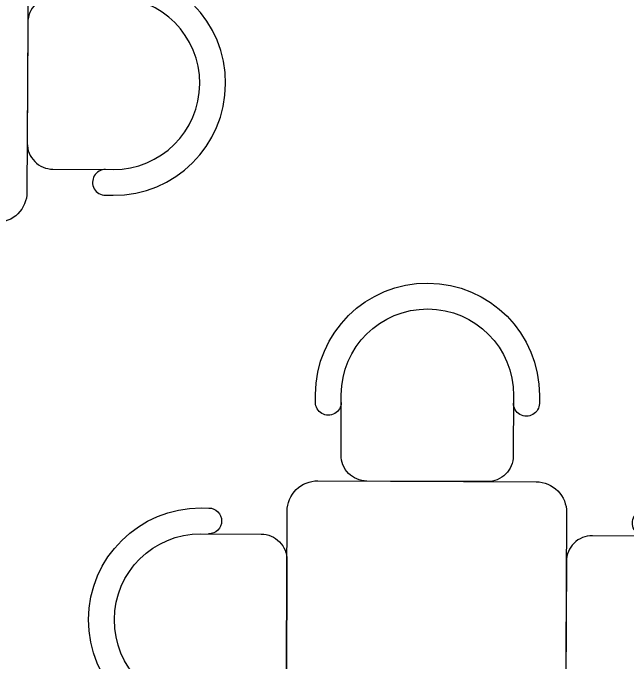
# Model space of a CAD drawing. Extents: x 58467 to 79089, y -33726 to -17391.
# Drawn here: x 75537 to 75697.5, y -20784 to -20614.6 of the extents above; entities that cross this region are included whole.
import ezdxf

# ---------------------------------------------------------------- set-up
doc = ezdxf.new("R2010")
doc.units = 0
doc.header["$LTSCALE"] = 100
doc.layers.add('BA_furn-mobile', color=122, linetype='Continuous')

# ---------------------------------------------------------------- blocks, each defined once
blk = doc.blocks.new('setyhy')
for points in [[(58825.77, -21798.33, 1), (58830.56, -21793.58), (58829.15, -21792.15, 1), (58787.58, -21833.31), (58789, -21834.74, 1), (58793.8, -21829.99)], [(58825.23, -21910.74, -1), (58829.98, -21915.53), (58828.55, -21916.95, -1), (58787.38, -21875.38), (58788.81, -21873.97, -1), (58793.56, -21878.76)], [(58905.97, -21879.3, -1), (58910.77, -21874.55), (58912.18, -21875.98, -1), (58870.62, -21917.15), (58869.2, -21915.72, -1), (58874, -21910.97)]]:
    blk.add_lwpolyline(points, format="xyb")
for points in [[(58835.39, -21817.63, 0.414214), (58835.43, -21808.09), (58824.35, -21796.9, 1), (58792.38, -21828.56), (58803.46, -21839.75, 0.414214), (58813.01, -21839.8)], [(58803.95, -21848.77), (58844.45, -21808.66, -0.414214), (58855.76, -21808.71), (58895.87, -21849.21, -0.414214), (58895.82, -21860.53), (58855.32, -21900.64, -0.414214), (58844.01, -21900.58), (58803.89, -21860.08, -0.414214)], [(58835.03, -21891.52, -0.414214), (58834.99, -21901.07), (58823.8, -21912.15, -1), (58792.13, -21880.18), (58803.32, -21869.1, -0.414214), (58812.87, -21869.14)], [(58886.76, -21869.5, -0.414214), (58896.3, -21869.54), (58907.39, -21880.73, -1), (58875.41, -21912.4), (58864.33, -21901.21, -0.414214), (58864.38, -21891.66)]]:
    blk.add_lwpolyline(points, format="xyb", close=True)

msp = doc.modelspace()

# ---------------------------------------------------------------- block references
at = {"layer": 'BA_furn-mobile', "rotation": 224.9999999999999}
for p in [(132571.07, 5526.95), (132711.76, 5386.26)]:
    msp.add_blockref('setyhy', p, dxfattribs=at)

doc.saveas('drawing.dxf')
